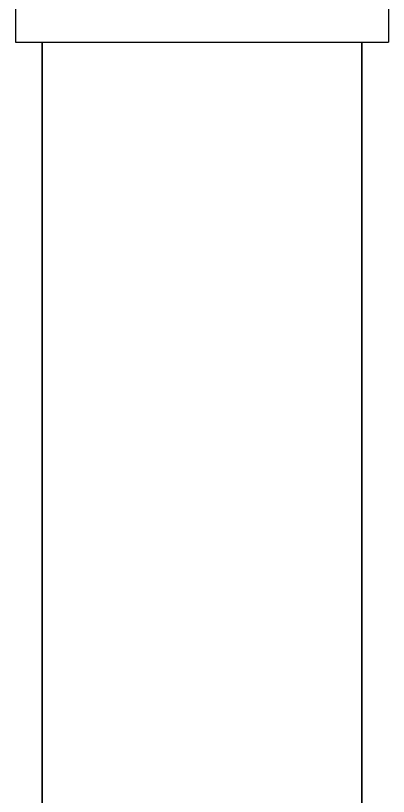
# Model space of a CAD drawing. Header units: inches. Extents: x -343 to 13887, y -13069 to -746.
# Drawn here: x 3080.02 to 3094.02, y -9082.45 to -9053.16 of the extents above; entities that cross this region are included whole.
import ezdxf

# ---------------------------------------------------------------- set-up
doc = ezdxf.new("R2010")
doc.units = ezdxf.units.IN
doc.header["$LTSCALE"] = 17
doc.header["$MEASUREMENT"] = 0
doc.layers.add('OUTLINE', color=1, linetype='Continuous', lineweight=25)

msp = doc.modelspace()

# ---------------------------------------------------------------- linework, layer by layer
at = {"layer": 'OUTLINE'}
for p, q in [((3080.018, -9052.163), (3080.018, -9054.163)), ((3094.018, -9052.163), (3094.018, -9054.163)), ((3080.018, -9054.163), (3094.018, -9054.163)), ((3081.018, -9054.163), (3081.018, -9084.163)), ((3093.018, -9084.163), (3093.018, -9054.163))]:
    msp.add_line(p, q, dxfattribs=at)
for points in [[(3093.018, -9054.163), (3093.018, -9083.163), (3081.018, -9083.163), (3081.018, -9054.163)], [(3093.018, -9081.163), (3093.018, -9054.163)]]:
    msp.add_lwpolyline(points, dxfattribs=at)

doc.saveas('drawing.dxf')
